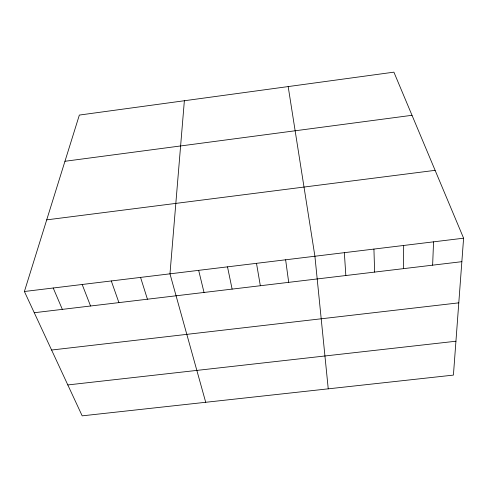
<?xml version="1.0" encoding="UTF-8"?>
<svg xmlns="http://www.w3.org/2000/svg" width="488" height="488" viewBox="0 0 488 488"><rect width="100%" height="100%" fill="white"/><g stroke="black" fill="none" stroke-linecap="round" stroke-linejoin="round"><path stroke-width="0.73" d="M403.558 268.638L403.668 245.47M432.63 265.167L433.558 241.841M463.6 238.193L453.419 375.101L82.179 415.843L24.4 291.501L79.349 115.07L393.901 72.157L463.6 238.193L24.4 291.501M184.366 100.742L169.97 273.835L205.716 402.283M64.953 161.278L412.012 115.296M46.708 219.862L435.119 170.343M34.264 312.723L461.855 261.678M51.6 350.03L458.793 302.847M67.82 384.94L455.938 341.228M53.216 288.005L62.342 309.374M82.179 284.492L90.561 306M111.294 280.954L118.926 302.615M140.556 277.404L147.431 299.211M198.665 270.352L204.027 292.458M227.506 266.851L232.111 289.103M256.499 263.331L260.336 285.736M288.176 86.577L314.912 256.243L328.241 388.838M285.632 259.793L288.695 282.351M344.345 252.668L345.84 275.525M373.93 249.075L374.625 272.091"/></g></svg>
